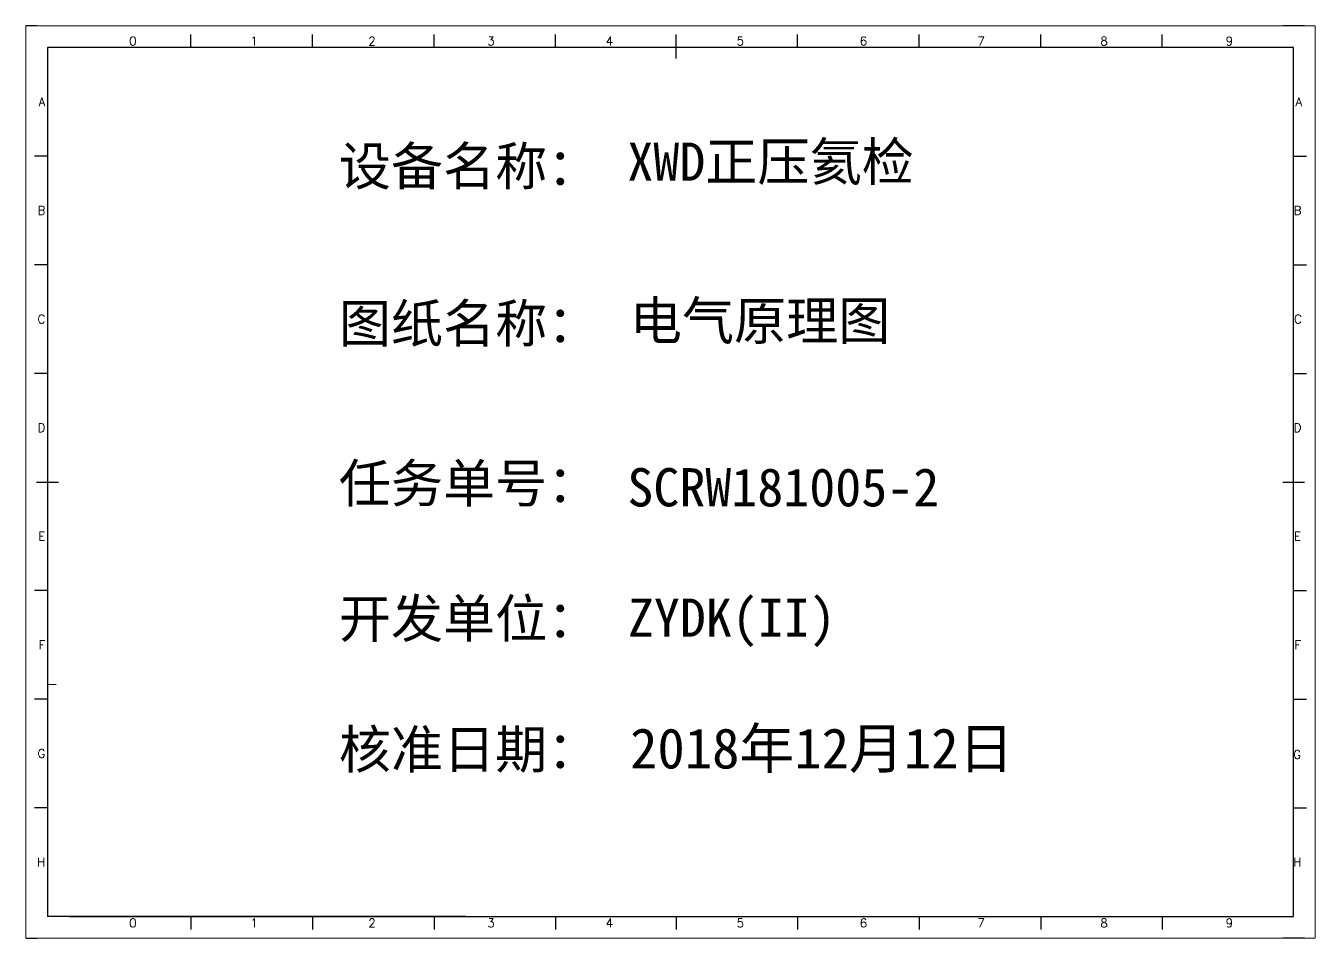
# Model space of a CAD drawing. Header units: millimetres. Extents: x -300 to 5587, y 233 to 3316.
# Drawn here: x -300 to -3, y 1904.7 to 2114.7 of the extents above; entities that cross this region are included whole.
import ezdxf
from ezdxf.enums import TextEntityAlignment as Align

# ---------------------------------------------------------------- set-up
doc = ezdxf.new("R2010")
doc.units = ezdxf.units.MM
doc.layers.add('AE_BOR', color=1, linetype='Continuous')
doc.layers.add('电气图内容', color=7, linetype='Continuous')
doc.styles.get("Standard").update_dxf_attribs({"font": ''})
doc.styles.add('WD', font='romans.shx', dxfattribs={"width": 0.8, "bigfont": 'gbcbig.shx'})
doc.styles.get('Standard').set_extended_font_data('SimSun')

msp = doc.modelspace()

# ---------------------------------------------------------------- linework, layer by layer
for p, q in [((-8.022, 2109.676), (-295.022, 2109.676)), ((-295.022, 2109.676), (-295.022, 1909.676)), ((-8.022, 1909.676), (-8.022, 2109.676)), ((-289.992, 1909.676), (-10.492, 1909.676)), ((-169.226, 1909.676), (-109.276, 1909.676)), ((-109.276, 1909.676), (-40.49, 1909.676))]:
    msp.add_line(p, q)
at = {"lineweight": 9, "ltscale": 0.1}
for p, q in [((-295.022, 1963.105), (-293.023, 1963.105)), ((-198.688, 1909.676), (-169.226, 1909.676)), ((-170.583, 1909.676), (-170.583, 1909.676)), ((-170.583, 1909.676), (-170.583, 1909.676)), ((-170.583, 1909.676), (-170.583, 1909.676)), ((-170.583, 1909.676), (-170.583, 1909.676))]:
    msp.add_line(p, q, dxfattribs=at)
at = {"color": 0, "ltscale": 2}
for p, q in [((-8.022, 1909.676), (-8.022, 1931.123)), ((-198.688, 1909.676), (-295.022, 1909.676)), ((-40.49, 1909.676), (-10.492, 1909.676)), ((-40.49, 1909.676), (-8.022, 1909.676))]:
    msp.add_line(p, q, dxfattribs=at)
at = {"layer": 'AE_BOR', "lineweight": 30}
for p, q in [((-297.492, 2114.676), (-300.026, 2114.676)), ((-5.492, 2114.676), (-10.492, 2114.676)), ((-300.026, 1904.676), (-297.492, 1904.676)), ((-5.492, 1904.676), (-10.492, 1904.676))]:
    msp.add_line(p, q, dxfattribs=at)
at = {"layer": 'AE_BOR', "color": 1, "lineweight": 15}
for p, q in [((-300.026, 2114.676), (-3.026, 2114.676)), ((-300.026, 1904.676), (-300.026, 2114.676)), ((-3.026, 2114.676), (-3.026, 1904.676)), ((-3.026, 1904.676), (-300.026, 1904.676))]:
    msp.add_line(p, q, dxfattribs=at)
at = {"layer": 'AE_BOR'}
for p, q in [((-261.992, 2109.676), (-261.992, 2112.676)), ((-233.992, 2109.676), (-233.992, 2112.676)), ((-205.992, 2109.676), (-205.992, 2112.676)), ((-177.992, 2109.676), (-177.992, 2112.676)), ((-150.242, 2109.676), (-150.242, 2112.676)), ((-122.242, 2109.676), (-122.242, 2112.676)), ((-94.242, 2109.676), (-94.242, 2112.676)), ((-66.242, 2109.676), (-66.242, 2112.676)), ((-38.242, 2109.676), (-38.242, 2112.676)), ((-295.022, 2084.676), (-298.022, 2084.676)), ((-8.022, 2084.676), (-5.022, 2084.676)), ((-295.022, 2059.676), (-298.022, 2059.676)), ((-8.022, 2059.676), (-5.022, 2059.676)), ((-295.022, 2034.676), (-298.022, 2034.676)), ((-8.022, 2034.676), (-5.022, 2034.676)), ((-295.022, 1984.676), (-298.022, 1984.676)), ((-8.022, 1984.676), (-5.022, 1984.676)), ((-295.022, 1959.676), (-298.022, 1959.676)), ((-8.022, 1959.676), (-5.022, 1959.676)), ((-295.022, 1934.676), (-298.022, 1934.676)), ((-8.022, 1934.676), (-5.022, 1934.676)), ((-261.992, 1909.676), (-261.992, 1906.676)), ((-233.992, 1909.676), (-233.992, 1906.676)), ((-205.992, 1909.676), (-205.992, 1906.676)), ((-177.992, 1909.676), (-177.992, 1906.676)), ((-150.242, 1909.676), (-150.242, 1906.676)), ((-122.242, 1909.676), (-122.242, 1906.676)), ((-94.242, 1909.676), (-94.242, 1906.676)), ((-66.242, 1909.676), (-66.242, 1906.676)), ((-38.242, 1909.676), (-38.242, 1906.676))]:
    msp.add_line(p, q, dxfattribs=at)
at = {"layer": 'AE_BOR', "color": 2, "lineweight": 30}
for p, q in [((-150.242, 2107.176), (-150.242, 2112.176)), ((-297.522, 2009.676), (-292.522, 2009.676)), ((-10.522, 2009.676), (-5.522, 2009.676)), ((-150.242, 1909.676), (-150.242, 1907.176))]:
    msp.add_line(p, q, dxfattribs=at)

# ---------------------------------------------------------------- texts
at = {"color": 3, "lineweight": 211, "insert": (-160.9, 2051.198), "char_height": 8.8, "width": 113.79098, "attachment_point": 1}
msp.add_mtext('{\\C256;电气原理图}', dxfattribs=at)
at = {"layer": 'AE_BOR', "style": 'WD'}
for s, p in [('0', (-275.356, 2110.176)), ('1', (-247.43, 2110.176)), ('2', (-220.281, 2110.176)), ('3', (-192.881, 2110.176)), ('4', (-165.58, 2110.176)), ('5', (-135.431, 2110.176)), ('6', (-107.086, 2110.176)), ('7', (-79.988, 2110.176)), ('8', (-51.658, 2110.176)), ('9', (-22.794, 2110.176)), ('0', (-275.356, 1907.176)), ('1', (-247.43, 1907.176)), ('2', (-220.281, 1907.176)), ('3', (-192.881, 1907.176)), ('4', (-165.58, 1907.176)), ('5', (-135.431, 1907.176)), ('6', (-107.086, 1907.176)), ('7', (-79.988, 1907.176)), ('8', (-51.658, 1907.176)), ('9', (-22.794, 1907.176))]:
    msp.add_text(s, height=2, dxfattribs=at).set_placement(p, align=Align.CENTER)
for s, p in [('A', (-295.522, 2097.176)), ('A', (-5.999, 2097.176)), ('B', (-295.522, 2072.176)), ('B', (-6.189, 2072.176)), ('C', (-295.522, 2047.176)), ('C', (-6.094, 2047.176)), ('D', (-295.522, 2022.176)), ('D', (-6.189, 2022.176)), ('E', (-295.522, 1997.176)), ('E', (-6.284, 1997.176)), ('F', (-295.522, 1972.176)), ('F', (-6.284, 1972.176)), ('F', (-6.284, 1972.176)), ('G', (-295.522, 1947.176)), ('G', (-6.284, 1946.957)), ('H', (-295.522, 1922.176)), ('H', (-6.189, 1922.176))]:
    msp.add_text(s, height=2, dxfattribs=at).set_placement(p, align=Align.MIDDLE_RIGHT)
at = {"layer": '电气图内容', "color": 7, "attachment_point": 1}
for s, insert, char_height in [('设备名称：', (-227.924, 2086.775), 8.8), ('XWD正压氦检', (-161.464, 2087.812), 8.8), ('图纸名称：', (-227.924, 2050.576), 8.8), ('任务单号：', (-227.924, 2013.773), 8.8), ('SCRW181005-2', (-161.464, 2012.862), 8.8), ('开发单位：', (-227.924, 1982.656), 8.8), ('{\\C256;ZYDK(I\\fSimSun|b0|i0|c134|p2;I\\fSimSun|b0|i0|c134|p2;)}', (-161.345, 1982.852), 8.8), ('{\\fKaiTi_GB2312|b0|i0|c134|p49;\\C256;2018\\fSimSun|b0|i0|c134|p2;年\\fKaiTi_GB2312|b0|i0|c134|p49;12\\fSimSun|b0|i0|c134|p2;月\\fKaiTi_GB2312|b0|i0|c134|p49;12日}', (-160.839, 1953.001), 9.261945), ('核准日期：', (-227.924, 1952.552), 8.8)]:
    msp.add_mtext(s, dxfattribs=dict(at, insert=insert, char_height=char_height))

doc.saveas('drawing.dxf')
